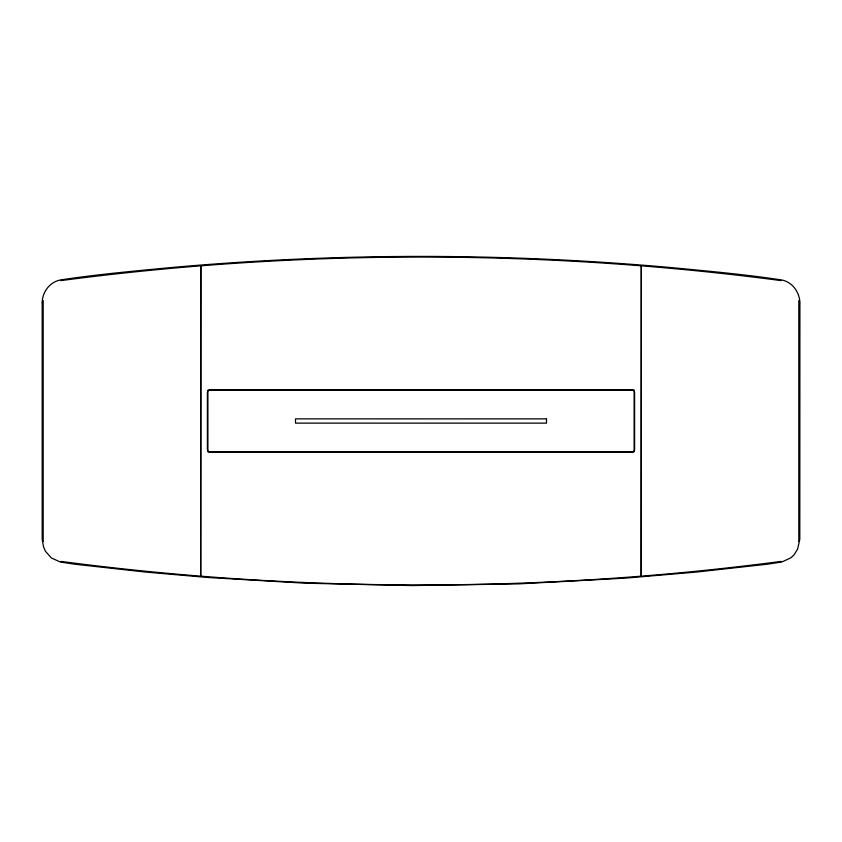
<?xml version="1.0" encoding="UTF-8"?>
<svg xmlns="http://www.w3.org/2000/svg" width="842" height="842" viewBox="0 0 842 842"><rect width="100%" height="100%" fill="white"/><g stroke="black" fill="none" stroke-linecap="round" stroke-linejoin="round"><path stroke-width="1.26" d="M43.184 300.52L43.184 541.48M798.816 541.48L798.816 300.52M60.908 280.597C299.52 249.211 542.48 249.211 781.092 280.597M781.092 561.404C542.48 592.789 299.52 592.789 60.908 561.404M42.195 302.71L42.195 539.29L43.584 546.953L45.426 551.257L51.351 557.93L60.235 562.014L74.664 564.203L145.708 572.076L207.869 577.486L305.551 583.211L412.117 585.569L518.683 583.885L625.248 578.149L696.292 572.076L767.336 564.203L781.765 562.014L790.649 557.93L793.985 554.92L797.584 549.184L799.805 539.29L799.9 305.593C800.721 294.1 793.501 282.28 781.765 279.986C744.612 274.324 707.08 271.029 669.653 267.44C586.99 260.115 503.99 256.421 421 256.41C338.01 256.421 255.01 260.115 172.347 267.44C134.92 271.029 97.388 274.324 60.235 279.986C49.678 282.144 42.237 292.1 42.195 302.71M200.828 265.883L200.701 576.117L200.828 265.883M641.299 265.883L641.172 576.117L641.299 265.883M631.763 389.741L210.237 389.741A2.842 2.842 0 0 0 207.395 392.582L207.395 449.418A2.842 2.842 0 0 0 210.237 452.259L631.763 452.259A2.842 2.842 0 0 0 634.605 449.418L634.605 392.582A2.842 2.842 0 0 0 631.763 389.741M634.131 390.214L207.869 390.214L207.869 451.786L634.131 451.786L634.131 390.214M546.511 418.874L295.489 418.863L295.489 423.126L546.511 423.126L546.511 418.874"/></g></svg>
